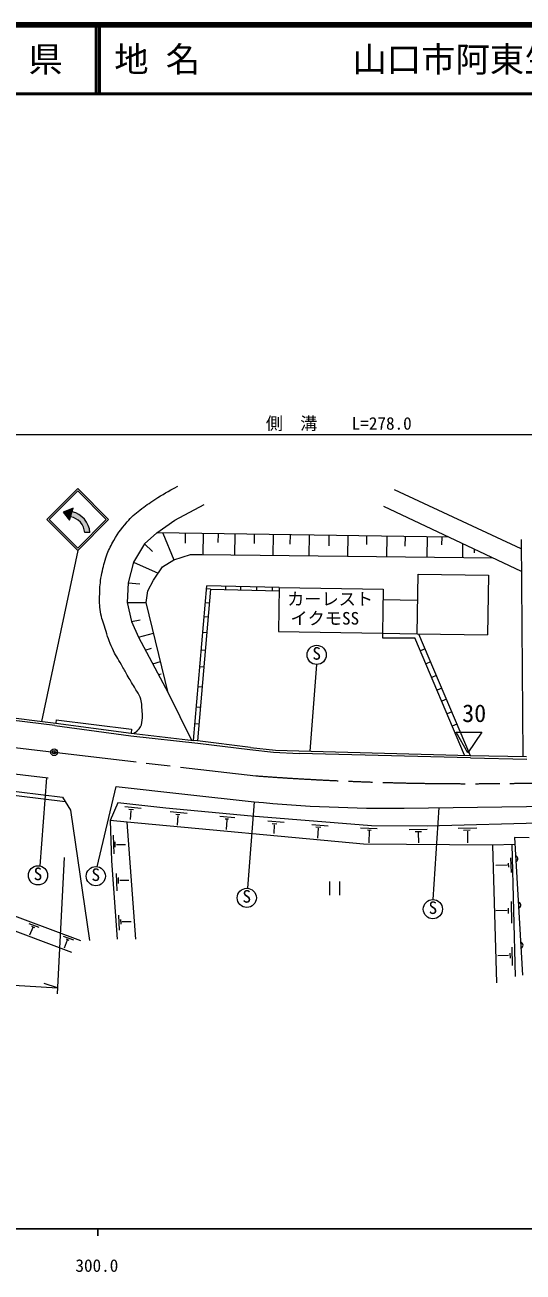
# Model space of a CAD drawing. Units: millimetres, scale not verified. Extents: x 40000 to 680000, y 20000 to 380000.
# Drawn here: x 357376 to 429861, y 198715 to 380000 of the extents above; entities that cross this region are included whole.
import ezdxf
from ezdxf.enums import TextEntityAlignment as Align

# ---------------------------------------------------------------- set-up
doc = ezdxf.new("R2010")
doc.units = ezdxf.units.MM
doc.header["$LTSCALE"] = 1000
doc.header["$PDMODE"] = 32
doc.header["$PDSIZE"] = 500
doc.linetypes.add('CHAIN', pattern=[18.5, 12, -1.5, 3.5, -1.5])
for name, color, linetype, lineweight in [('M-BGD', 7, 'Continuous', 13), ('M-BMK', 2, 'CHAIN', 13), ('M-BMK-SRVR', 3, 'Continuous', 13), ('M-STR-HTXT', 7, 'Continuous', 13), ('M-STR-STRC', 7, 'Continuous', 13), ('M-TTL', 2, 'Continuous', 140), ('M-TTL-BAND', 7, 'Continuous', 25), ('M-TTL-LINE', 7, 'Continuous', 50)]:
    doc.layers.add(name, color=color, linetype=linetype, lineweight=lineweight)
doc.layers.add('M-TTL-TXT', color=7, linetype='Continuous')
doc.styles.add('ＭＳ ゴシック', font='')
doc.styles.get('ＭＳ ゴシック').set_extended_font_data('MS Gothic')

msp = doc.modelspace()

# ---------------------------------------------------------------- hatches: boundary and pattern name
at = {"layer": 'M-STR-STRC'}
for points in [[(364407, 309750), (362937, 309186), (363849, 308002)], [(364407, 309750), (362937, 309186), (363849, 308002)], [(364241, 309231), (364407, 309750), (362937, 309186), (363849, 308002), (364014, 308521)], [(364241, 309231), (364241, 309231), (364014, 308521), (364014, 308521, -0.33505), (366091, 306198), (366091, 306198), (366834, 306199), (366834, 306199, 0.33299)]]:
    msp.add_hatch(color=256, dxfattribs=at).paths.add_polyline_path(points)

# ---------------------------------------------------------------- linework, layer by layer
at = {"layer": 'M-BGD'}
for p, q in [((429603, 303824), (411167, 312411)), ((379188, 308000), (383464, 310266)), ((429630, 300564), (409590, 309993)), ((376563, 306153), (379188, 308000)), ((374787, 304564), (373198, 301924)), ((376563, 306153), (374787, 304564)), ((374787, 304564), (375949, 303459)), ((419080, 305527), (376563, 306153)), ((377461, 306140), (379062, 302255)), ((380706, 306092), (380685, 304689)), ((383317, 306054), (383272, 303000)), ((385471, 306022), (385452, 304783)), ((387925, 305986), (387880, 302948)), ((390735, 305945), (390715, 304631)), ((393502, 305904), (393457, 302884)), ((395949, 305868), (395929, 304506)), ((398735, 305827), (398691, 302824)), ((401612, 305784), (401589, 304267)), ((404344, 305744), (404300, 302760)), ((407081, 305704), (407062, 304465)), ((410030, 305661), (409987, 302695)), ((412694, 305621), (412674, 304254)), ((415896, 305574), (415853, 302628)), ((418019, 305543), (418002, 304417)), ((421046, 304602), (421052, 302568)), ((429592, 305224), (429848, 273684)), ((379062, 302255), (381462, 303002)), ((381462, 303002), (383097, 303002)), ((383097, 303002), (425477, 302518)), ((422746, 303802), (422750, 303259)), ((373198, 301924), (372404, 298886)), ((373198, 301924), (376761, 300305)), ((376071, 299310), (377411, 301242)), ((377411, 301242), (379062, 302255)), ((375277, 297737), (376071, 299310)), ((414437, 291503), (414578, 300167)), ((414578, 300167), (424832, 300000)), ((424832, 300000), (424691, 291336)), ((372404, 298886), (372264, 296035)), ((372404, 298886), (374084, 298734)), ((375004, 296062), (375277, 297737)), ((381916, 275977), (383863, 298457)), ((384378, 297974), (382505, 275935)), ((384378, 297974), (383825, 298021)), ((394362, 298216), (383863, 298457)), ((384378, 297974), (394354, 297758)), ((386569, 298395), (386558, 297927)), ((388759, 298345), (388748, 297879)), ((391065, 298292), (391055, 297829)), ((393349, 298240), (393339, 297780)), ((394362, 298216), (394258, 291832)), ((394362, 298216), (409494, 297970)), ((409494, 297970), (409390, 291586)), ((372264, 296035), (375004, 296062)), ((372264, 296035), (372895, 293277)), ((378217, 282925), (375004, 296062)), ((384206, 295948), (383649, 295995)), ((409469, 296460), (414516, 296378)), ((384033, 293912), (383473, 293959)), ((372895, 293277), (374162, 293547)), ((372895, 293277), (373899, 290987)), ((373899, 290987), (376104, 291567)), ((373899, 290987), (378217, 282925)), ((383840, 291646), (383277, 291694)), ((394258, 291832), (409390, 291586)), ((409390, 291586), (414437, 291503)), ((409390, 291586), (409392, 290911)), ((409392, 290911), (414124, 290929)), ((421359, 273839), (414124, 290929)), ((414437, 291503), (424691, 291336)), ((414662, 291500), (422185, 273817)), ((374894, 289130), (375813, 289403)), ((383620, 289052), (383052, 289101)), ((415596, 289303), (414932, 289021)), ((375970, 287122), (377112, 287445)), ((383415, 286639), (382844, 286688)), ((398864, 274431), (399831, 287031)), ((416403, 287406), (415736, 287122)), ((376806, 285561), (377200, 285695)), ((417236, 285449), (416565, 285163)), ((322368, 283426), (361860, 278512)), ((361746, 278153), (323313, 282877)), ((378217, 282925), (381598, 276015)), ((383166, 283717), (382591, 283766)), ((418034, 283575), (417359, 283288)), ((418702, 282004), (418025, 281716)), ((382917, 280783), (382337, 280832)), ((419492, 280148), (418811, 279858)), ((279764, 277468), (363248, 267104)), ((280156, 278007), (362842, 267759)), ((361746, 278153), (372796, 276679)), ((361919, 278982), (361860, 278512)), ((361860, 278512), (372847, 277073)), ((361919, 278982), (372892, 277621)), ((372892, 277621), (372847, 277073)), ((382711, 278364), (382127, 278413)), ((420245, 278378), (419561, 278087)), ((317209, 275773), (360743, 270539)), ((372796, 276679), (382528, 275584)), ((372847, 277073), (381916, 275977)), ((382505, 275935), (381916, 275977)), ((390196, 274977), (382505, 275935)), ((382528, 275584), (390106, 274665)), ((420130, 277214), (423841, 277178)), ((421799, 274181), (420130, 277214)), ((423841, 277178), (421799, 274181)), ((390106, 274665), (393546, 274307)), ((390196, 274977), (393857, 274584)), ((393546, 274307), (397298, 274113)), ((393857, 274584), (397250, 274473)), ((397250, 274473), (422185, 273817)), ((422206, 273454), (397298, 274113)), ((422185, 273817), (430363, 273675)), ((422206, 273454), (430426, 273270)), ((360511, 270567), (359561, 257749)), ((367911, 257643), (370659, 269310)), ((370659, 269310), (380634, 268176)), ((362842, 267759), (364010, 265874)), ((370883, 266902), (369803, 264357)), ((377860, 266139), (370883, 266902)), ((380634, 268176), (390719, 267091)), ((390719, 267091), (389760, 254503)), ((412561, 266161), (445547, 266576)), ((364010, 265874), (366790, 246917)), ((371902, 266379), (374270, 266144)), ((372491, 266005), (373197, 265943)), ((372809, 265811), (372705, 264524)), ((390280, 264983), (377860, 266139)), ((378498, 265649), (380995, 265436)), ((379357, 265261), (379938, 265224)), ((379634, 265099), (379546, 263673)), ((385741, 264967), (387901, 264778)), ((407786, 263597), (390280, 264983)), ((417607, 266224), (416726, 252865)), ((369803, 264357), (369989, 258469)), ((372241, 264124), (369803, 264357)), ((373508, 247113), (372241, 264124)), ((406631, 260904), (372241, 264124)), ((386507, 264607), (386987, 264575)), ((386766, 264469), (386660, 263033)), ((392736, 264292), (395108, 264105)), ((393332, 263930), (394039, 263882)), ((393655, 263743), (393577, 262453)), ((399133, 263785), (401505, 263599)), ((399729, 263424), (400436, 263376)), ((400052, 263236), (399951, 261765)), ((406225, 263299), (408625, 263211)), ((407203, 262976), (407748, 262962)), ((415898, 263534), (407786, 263597)), ((413305, 263060), (415909, 263079)), ((438675, 264165), (415898, 263534)), ((420392, 263231), (423133, 263308)), ((421174, 262966), (422171, 263017)), ((370194, 262205), (370308, 259505)), ((370461, 261235), (370477, 260461)), ((407466, 262838), (407395, 261123)), ((414159, 262742), (415064, 262760)), ((414603, 262608), (414649, 261111)), ((421762, 262816), (421783, 261085)), ((428593, 261883), (429799, 241873)), ((430740, 261848), (428593, 261883)), ((370699, 260855), (372021, 260862)), ((425389, 260764), (406631, 260904)), ((428654, 260861), (425389, 260764)), ((425389, 260764), (426016, 240755)), ((428755, 241670), (428253, 260849)), ((369989, 258469), (370782, 247113)), ((427584, 257844), (425895, 257830)), ((427709, 258169), (427723, 257567)), ((428027, 258917), (428104, 256812)), ((370648, 256645), (370745, 254132)), ((370966, 256085), (370966, 255212)), ((371174, 255676), (372483, 255690)), ((346743, 253834), (365479, 246934)), ((401675, 255481), (401675, 253481)), ((403175, 253481), (403175, 255481)), ((364201, 245189), (345669, 252084)), ((428104, 252579), (428173, 249449)), ((371004, 250571), (371094, 248431)), ((427557, 251263), (425916, 251222)), ((427681, 251603), (427709, 250820)), ((357922, 249382), (359409, 248842)), ((358504, 248796), (358061, 247669)), ((358356, 248985), (358767, 248823)), ((371287, 249961), (371308, 249304)), ((371495, 249671), (372838, 249691)), ((362942, 247533), (364428, 246993)), ((363524, 246947), (363081, 245821)), ((363376, 247136), (363787, 246975)), ((427954, 245068), (427961, 244341)), ((428241, 245955), (428293, 243285)), ((427725, 244729), (426168, 244674))]:
    msp.add_line(p, q, dxfattribs=at)
for centre in [(399830, 288428), (359277, 256380), (367689, 256264), (389655, 253109), (416736, 251467)]:
    msp.add_circle(centre, 1398, dxfattribs=at)
for centre, radius, start, end in [((410137, 466218), 200072, 264.43039, 270.69425), ((428634, 258792), 461, 291.71176, 75.18632), ((429066, 252054), 461, 295.0469, 78.52146), ((429392, 246218), 461, 291.71176, 75.18632)]:
    msp.add_arc(centre, radius, start, end, dxfattribs=at)
msp.add_open_spline([(373213, 277029), (373579, 277236), (373746, 277357), (373993, 277663), (374329, 278078), (374382, 278421), (374450, 278950), (374512, 279433), (374483, 279711), (374443, 280197), (374377, 281008), (374441, 281501), (374145, 282260), (373906, 282874), (373632, 283151), (373301, 283721), (372901, 284408), (372674, 284791), (372276, 285480), (371938, 286065), (371749, 286393), (371417, 286982), (370899, 287903), (370541, 288386), (370107, 289350), (369611, 290452), (369419, 291107), (369048, 292258), (368745, 293196), (368532, 293716), (368373, 294688), (368210, 295678), (368235, 296251), (368258, 297253), (368283, 298316), (368323, 298917), (368508, 299964), (368689, 300991), (368848, 301559), (369172, 302550), (369443, 303376), (369638, 303829), (370045, 304596), (370751, 305927), (371282, 306606), (372252, 307759), (372892, 308520), (373348, 308862), (374121, 309488), (374925, 310139), (375423, 310445), (376287, 311015), (377550, 311847), (378022, 312083), (379636, 312962)], degree=3, knots=[0, 0, 0, 0, 1, 1, 1, 2, 2, 2, 3, 3, 3, 4, 4, 4, 5, 5, 5, 6, 6, 6, 7, 7, 7, 8, 8, 8, 9, 9, 9, 10, 10, 10, 11, 11, 11, 12, 12, 12, 13, 13, 13, 14, 14, 14, 15, 15, 15, 16, 16, 16, 17, 17, 17, 18, 18, 18, 18], dxfattribs=at)
at = {"layer": 'M-BMK'}
for p, q in [((262371, 285902), (361625, 274282)), ((361625, 274282), (390983, 270844))]:
    msp.add_line(p, q, dxfattribs=at)
msp.add_arc((422057, 694665), 424958, 265.80659, 275.20913, dxfattribs=at)
at = {"layer": 'M-BMK-SRVR'}
msp.add_circle((361625, 274282), 500, dxfattribs=at)
msp.add_point((361625, 274282), dxfattribs=at)
at = {"layer": 'M-STR-HTXT'}
for p, q in [((291787, 320473), (466871, 320473)), ((363072, 258987), (362089, 239175)), ((278670, 244835), (362132, 240053)), ((362132, 240053), (360164, 240667))]:
    msp.add_line(p, q, dxfattribs=at)
at = {"layer": 'M-STR-STRC'}
for p, q in [((360557, 308108), (365057, 312608)), ((360910, 308108), (365057, 312254)), ((369557, 308107), (365057, 312608)), ((369204, 308107), (365057, 312254)), ((364407, 309750), (362937, 309186)), ((362937, 309186), (363849, 308002)), ((363849, 308002), (364407, 309750)), ((360557, 308108), (365057, 303607)), ((360910, 308108), (365057, 303961)), ((365057, 303961), (369204, 308107)), ((365057, 303607), (369557, 308107)), ((366834, 306199), (366091, 306198)), ((365057, 303607), (359804, 278768))]:
    msp.add_line(p, q, dxfattribs=at)
for radius, start, end in [(2586, 4.73997, 78.83443), (3327, 3.70323, 77.37188)]:
    msp.add_arc((363514, 305984), radius, start, end, dxfattribs=at)
at = {"layer": 'M-TTL'}
msp.add_line((680000, 380000), (40000, 380000), dxfattribs=at)
at = {"layer": 'M-TTL-BAND'}
for p, q in [((40000, 205000), (579000, 205000)), ((368000, 205000), (368000, 204000))]:
    msp.add_line(p, q, dxfattribs=at)
at = {"layer": 'M-TTL-LINE'}
for p, q in [((367750, 380000), (367750, 370000)), ((368250, 380000), (368250, 370000)), ((40000, 370000), (680000, 370000))]:
    msp.add_line(p, q, dxfattribs=at)

# ---------------------------------------------------------------- texts
at = {"layer": 'M-BGD', "style": 'ＭＳ ゴシック'}
for s, height, p in [('カーレスト', 1833, (395538, 295091)), ('イクモSS', 1833, (396009, 292279)), ('S', 1833, (399205, 287178)), ('30', 2566, (421003, 277896)), ('S', 1833, (358652, 255130)), ('S', 1833, (367064, 255014)), ('S', 1833, (389030, 251859)), ('S', 1833, (416111, 250217))]:
    msp.add_text(s, height=height, dxfattribs=at).set_placement(p, align=Align.BOTTOM_LEFT)
at = {"layer": 'M-STR-HTXT', "style": 'ＭＳ ゴシック'}
msp.add_text('側\u3000溝\u3000\u3000L=278.0', height=1833, dxfattribs=at).set_placement((392426, 320613), align=Align.BOTTOM_LEFT)
at = {"layer": 'M-TTL-BAND', "style": 'ＭＳ ゴシック'}
msp.add_text('300.0', height=1833, dxfattribs=at).set_placement((367844, 198195), align=Align.BOTTOM_CENTER)
at = {"layer": 'M-TTL-TXT', "style": 'ＭＳ ゴシック'}
msp.add_text('山\u3000口\u3000県', height=3666, dxfattribs=at).set_placement((350375, 375000), align=Align.MIDDLE_CENTER)
for s, p in [('地 名', (370380, 375000)), ('山口市阿東生雲西分', (405024, 375000))]:
    msp.add_text(s, height=3666, dxfattribs=at).set_placement(p, align=Align.MIDDLE_LEFT)

doc.saveas('drawing.dxf')
